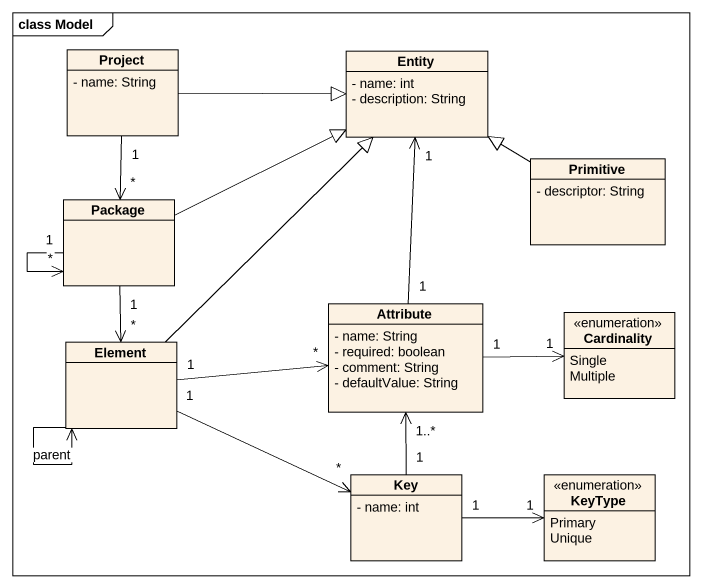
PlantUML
@startuml
mainframe class Model
hide circle
hide empty members
skinparam classAttributeIconSize 0
class Project {
  - name: String
}
class "Entity" as Entity_ {
  - name: int
  - description: String
}
class Primitive {
  - descriptor: String
}
class "Package" as Package_
class Attribute {
  - name: String
  - required: boolean
  - comment: String
  - defaultValue: String
}
enum Cardinality {
  Single
  Multiple
}
class Element
class Key {
  - name: int
}
enum KeyType {
  Primary
  Unique
}
Project -right-|> Entity_
Project "1" --> "*" Package_
Primitive -left-|> Entity_
Package_ -right-|> Entity_
Package_ "1" --> "*" Package_
Package_ "1" --> "*" Element
Attribute "1" -up-> "1" Entity_
Attribute "1" -right-> "1" Cardinality
Element -up-|> Entity_
Element "1" -right-> "*" Attribute
Element --> Element : parent
Element "1" -right-> "*" Key
Key "1" -up-> "1..*" Attribute
Key "1" -right-> "1" KeyType
@enduml
